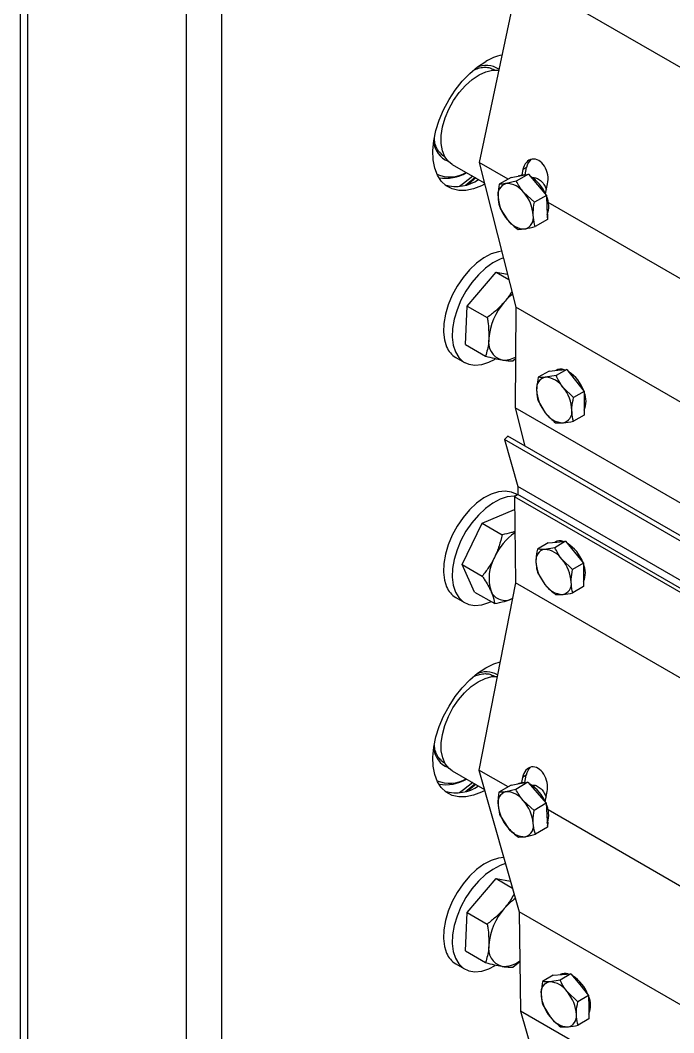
# Model space of a CAD drawing. Header units: millimetres. Extents: x -361 to 14022, y -1822 to 1455.
# Drawn here: x 3968.98 to 3977.17, y 908.58 to 921.28 of the extents above; entities that cross this region are included whole.
import ezdxf

# ---------------------------------------------------------------- set-up
doc = ezdxf.new("R2010")
doc.units = ezdxf.units.MM

msp = doc.modelspace()

# ---------------------------------------------------------------- linework, layer by layer
at = {"color": 7, "linetype": 'Continuous', "lineweight": 25}
for p, q in [((3968.976014, 941.413075), (3968.976014, 859.248655)), ((3969.067544, 941.285511), (3969.067544, 859.121092)), ((3971.056281, 940.137437), (3971.056281, 857.973018)), ((3975.229543, 921.858703), (3974.729054, 919.498311)), ((4037.697955, 885.796456), (3975.229543, 921.858703)), ((3974.922373, 920.658011), (3974.908709, 920.6659)), ((3974.915883, 920.661564), (3974.908709, 920.6659)), ((3974.252133, 919.605734), (3974.28376, 919.583338)), ((3974.28376, 919.583338), (3974.297424, 919.57545)), ((3975.092547, 919.288471), (3974.729054, 919.498311)), ((3974.729054, 919.498311), (3975.19244, 917.682874)), ((3974.391612, 919.474168), (3974.794597, 919.24153)), ((3975.280322, 919.407873), (3975.26677, 919.343959)), ((3975.326072, 919.433739), (3975.280322, 919.407873)), ((3975.306978, 919.343687), (3975.326072, 919.433739)), ((3975.133227, 919.31147), (3974.981719, 919.225811)), ((3975.196746, 919.264522), (3975.069497, 919.234009)), ((3975.133227, 919.31147), (3975.240741, 919.330826)), ((3975.348254, 919.350181), (3975.196746, 919.264522)), ((3975.228014, 919.330876), (3975.221939, 919.327441)), ((3975.240741, 919.330826), (3975.348254, 919.350181)), ((3975.348254, 919.350181), (3975.4615, 919.217621)), ((3975.43242, 919.302847), (3975.416476, 919.293833)), ((3975.423238, 918.999402), (3975.290257, 919.120804)), ((3975.4615, 919.217621), (3975.574746, 919.085061)), ((3975.563079, 919.103824), (3975.589681, 919.229284)), ((3975.574746, 919.085061), (3975.423238, 918.999402)), ((3975.574746, 919.085061), (3975.580478, 918.933146)), ((3977.47274, 917.914415), (3975.596717, 918.99742)), ((3974.993183, 918.921981), (3975.086694, 918.778263)), ((3975.580478, 918.933146), (3975.58621, 918.781231)), ((3975.58621, 918.781231), (3975.434702, 918.695572)), ((3975.219675, 918.656861), (3975.307453, 918.665059)), ((3974.580519, 917.697543), (3974.943965, 918.122074)), ((3974.943965, 918.122074), (3975.103902, 918.029744)), ((3974.943965, 918.122074), (3975.086518, 918.097851)), ((3974.559826, 917.214773), (3974.580519, 917.697543)), ((3974.580519, 917.697543), (3974.831784, 917.552491)), ((3975.19244, 917.682874), (3975.181245, 916.422921)), ((4037.697955, 881.599208), (3975.19244, 917.682874)), ((3974.559826, 917.214773), (3974.811091, 917.069721)), ((3974.437817, 917.053549), (3974.548302, 916.989767)), ((3975.153843, 917.011482), (3975.186711, 917.038133)), ((3975.607542, 916.881355), (3975.472606, 916.805065)), ((3975.694893, 916.825575), (3975.564014, 916.804162)), ((3975.607542, 916.881355), (3975.718685, 916.89161)), ((3975.695492, 916.890243), (3975.69386, 916.889319)), ((3975.829829, 916.901865), (3975.694893, 916.825575)), ((3975.718685, 916.89161), (3975.829829, 916.901865)), ((3975.829829, 916.901865), (3975.939656, 916.764046)), ((3975.939656, 916.764046), (3976.049484, 916.626228)), ((3975.914548, 916.549938), (3975.784985, 916.676598)), ((3976.049484, 916.626228), (3975.914548, 916.549938)), ((3976.049484, 916.626228), (3976.048168, 916.478154)), ((3975.469975, 916.508918), (3975.560067, 916.359941)), ((3976.048168, 916.478154), (3976.046853, 916.33008)), ((4037.697955, 880.332793), (3975.181245, 916.422921)), ((3975.181245, 916.422921), (3975.304079, 915.94175)), ((3976.046853, 916.33008), (3975.911916, 916.253791)), ((3975.68963, 916.233281), (3975.781038, 916.232378)), ((3975.091041, 916.064734), (3975.047014, 916.024944)), ((4037.697955, 879.922532), (3975.091041, 916.064734)), ((4037.697955, 879.857326), (3975.047014, 916.024944)), ((3975.047014, 916.024944), (3975.215331, 915.434585)), ((4037.697955, 879.364134), (3975.215331, 915.434585)), ((3975.215331, 915.434585), (3975.216543, 915.333226)), ((3975.216543, 915.333226), (3975.172353, 915.307016)), ((4037.697955, 879.211755), (3975.172353, 915.307016)), ((3975.172353, 915.307016), (3975.18526, 914.227789)), ((3975.209523, 915.329062), (3975.187756, 915.341628)), ((4037.697955, 879.263475), (3975.216543, 915.333226)), ((3974.767382, 914.974024), (3975.17209, 915.1457)), ((3975.17209, 915.1457), (3975.174298, 915.144426)), ((3974.518564, 914.456633), (3974.767382, 914.974024)), ((3974.767382, 914.974024), (3975.018647, 914.828972)), ((3975.595905, 914.728969), (3975.460975, 914.648939)), ((3975.680196, 914.667673), (3975.550851, 914.646601)), ((3975.595905, 914.728969), (3975.705516, 914.738336)), ((3975.681301, 914.736991), (3975.679876, 914.736145)), ((3975.815126, 914.747704), (3975.680196, 914.667673)), ((3975.705516, 914.738336), (3975.815126, 914.747704)), ((3975.815126, 914.747704), (3975.926487, 914.610773)), ((3975.926487, 914.610773), (3976.037847, 914.473842)), ((3974.518564, 914.456633), (3974.769829, 914.311581)), ((3974.674453, 914.110918), (3974.518564, 914.456633)), ((3975.902916, 914.393811), (3975.771822, 914.519037)), ((3976.037847, 914.473842), (3975.902916, 914.393811)), ((3976.037847, 914.473842), (3976.039597, 914.327544)), ((3975.464474, 914.356343), (3975.5561, 914.207707)), ((3976.039597, 914.327544), (3976.041346, 914.181246)), ((3975.18526, 914.227789), (3974.728014, 911.879073)), ((4037.697955, 878.139979), (3975.18526, 914.227789)), ((3976.041346, 914.181246), (3975.906416, 914.101215)), ((3974.437817, 914.042555), (3974.548302, 913.978773)), ((3974.674453, 914.110918), (3974.925718, 913.965866)), ((3975.687195, 914.082481), (3975.777071, 914.080143)), ((3974.922373, 913.053975), (3974.908709, 913.061863)), ((3974.915883, 913.057528), (3974.908709, 913.061863)), ((3974.252133, 912.001698), (3974.28376, 911.979302)), ((3974.28376, 911.979302), (3974.297424, 911.971414)), ((3974.391612, 911.870132), (3974.797332, 911.635915)), ((3975.093204, 911.668253), (3974.728014, 911.879073)), ((3974.728014, 911.879073), (3975.234603, 910.102034)), ((3975.275563, 911.787631), (3975.262891, 911.722541)), ((3975.321312, 911.814766), (3975.275563, 911.787631)), ((3975.303199, 911.721729), (3975.321312, 911.814766)), ((3975.130482, 911.690363), (3974.97898, 911.600504)), ((3975.190654, 911.637272), (3975.065083, 911.607183)), ((3975.130482, 911.690363), (3975.236319, 911.708747)), ((3975.342156, 911.727131), (3975.190654, 911.637272)), ((3975.222417, 911.70873), (3975.216701, 911.70534)), ((3975.236319, 911.708747), (3975.342156, 911.727131)), ((3975.342156, 911.727131), (3975.456785, 911.595373)), ((3975.427076, 911.684785), (3975.408621, 911.673839)), ((3975.419913, 911.373755), (3975.285549, 911.493808)), ((3975.456785, 911.595373), (3975.571415, 911.463615)), ((3975.560297, 911.482551), (3975.584922, 911.609042)), ((3975.571415, 911.463615), (3975.419913, 911.373755)), ((3975.571415, 911.463615), (3975.580208, 911.313472)), ((3977.474751, 910.293415), (3975.595325, 911.378385)), ((3974.996566, 911.300219), (3975.091461, 911.156756)), ((3975.580208, 911.313472), (3975.589001, 911.16333)), ((3975.589001, 911.16333), (3975.437499, 911.073471)), ((3975.225825, 911.036703), (3975.311928, 911.043382)), ((3974.580519, 910.093507), (3974.943965, 910.518037)), ((3974.943965, 910.518037), (3975.149902, 910.399152)), ((3974.943965, 910.518037), (3975.124769, 910.487315)), ((3974.559826, 909.610737), (3974.580519, 910.093507)), ((3974.580519, 910.093507), (3974.831784, 909.948455)), ((4037.697955, 874.042709), (3975.234603, 910.102034)), ((3975.234603, 910.102034), (3975.249491, 908.85719)), ((3974.559826, 909.610737), (3974.811091, 909.465685)), ((3975.153843, 909.407445), (3975.242055, 909.478972)), ((3974.437817, 909.449513), (3974.548302, 909.385731)), ((3975.660758, 909.306305), (3975.525828, 909.226274)), ((3975.745049, 909.245009), (3975.615704, 909.223936)), ((3975.660758, 909.306305), (3975.770369, 909.315672)), ((3975.746155, 909.314327), (3975.744729, 909.313481)), ((3975.87998, 909.325039), (3975.745049, 909.245009)), ((3975.770369, 909.315672), (3975.87998, 909.325039)), ((3975.87998, 909.325039), (3975.99134, 909.188109)), ((3975.96777, 908.971147), (3975.836675, 909.096373)), ((3975.99134, 909.188109), (3976.1027, 909.051178)), ((3976.1027, 909.051178), (3975.96777, 908.971147)), ((3976.1027, 909.051178), (3976.10445, 908.90488)), ((4037.697955, 872.80646), (3975.249491, 908.85719)), ((3975.249491, 908.85719), (3975.381905, 908.392759)), ((3975.529327, 908.933678), (3975.620953, 908.785042)), ((3976.10445, 908.90488), (3976.106199, 908.758582)), ((3976.106199, 908.758582), (3975.971269, 908.678551)), ((3975.752048, 908.659817), (3975.841924, 908.657479))]:
    msp.add_line(p, q, dxfattribs=at)
at = {"color": 8, "linetype": 'Continuous', "lineweight": 25}
msp.add_line((3971.498223, 937.224913), (3971.498223, 860.779877), dxfattribs=at)
at = {"color": 7, "linetype": 'Continuous', "lineweight": 25, "flags": 128}
for points in [[(3974.798546, 919.226056), (3974.762041, 919.207051), (3974.661739, 919.167038), (3974.564978, 919.14654), (3974.474025, 919.146038), (3974.391013, 919.165542), (3974.317887, 919.204596), (3974.25636, 919.262284), (3974.207876, 919.337254), (3974.17357, 919.42775), (3974.154247, 919.531649), (3974.15036, 919.646517), (3974.161999, 919.769661), (3974.188893, 919.898195), (3974.230409, 920.029105), (3974.285576, 920.159325), (3974.353101, 920.2858), (3974.4314, 920.405568), (3974.518639, 920.51582), (3974.612772, 920.613972), (3974.711593, 920.697725), (3974.812786, 920.765114)], [(3974.391612, 919.474168), (3974.345891, 919.509077), (3974.300932, 919.568938), (3974.270393, 919.645201), (3974.255315, 919.735271), (3974.25621, 919.83608), (3974.27305, 919.944196), (3974.305259, 920.055936), (3974.351742, 920.167496), (3974.410915, 920.275076), (3974.480763, 920.375012), (3974.558908, 920.463903), (3974.642689, 920.53872), (3974.729252, 920.596915), (3974.815649, 920.636508), (3974.89894, 920.656149), (3974.97441, 920.655453)], [(3974.56082, 919.214365), (3974.581892, 919.230897), (3974.67495, 919.310601)], [(3974.687317, 919.303462), (3974.632337, 919.255276), (3974.595869, 919.225453)], [(3975.228014, 919.330876), (3975.271435, 919.344549), (3975.306978, 919.343687)], [(3975.013031, 918.385757), (3974.972716, 918.379306), (3974.882483, 918.350414), (3974.790132, 918.301854), (3974.698469, 918.2351), (3974.61028, 918.152181), (3974.528244, 918.055617), (3974.454853, 917.948341), (3974.392339, 917.833614), (3974.342599, 917.71492), (3974.307145, 917.595866), (3974.287056, 917.480071), (3974.28294, 917.371051), (3974.294924, 917.272121), (3974.322642, 917.186285)], [(3975.034346, 918.302248), (3974.992968, 918.286633), (3974.900617, 918.238072), (3974.808954, 918.171318), (3974.720765, 918.0884), (3974.638729, 917.991835), (3974.565339, 917.884559), (3974.502824, 917.769832), (3974.453084, 917.651138), (3974.417631, 917.532085), (3974.397541, 917.416289), (3974.393425, 917.30727), (3974.405409, 917.208339), (3974.433127, 917.122503)], [(3974.433127, 917.122503), (3974.475739, 917.052369), (3974.531948, 917.00007), (3974.600047, 916.967193), (3974.677968, 916.954738), (3974.763342, 916.963083), (3974.853575, 916.991975), (3974.930108, 917.030895)], [(3975.187756, 915.341628), (3975.13601, 915.364202), (3975.05809, 915.376657), (3974.972716, 915.368312), (3974.882483, 915.33942), (3974.790132, 915.29086), (3974.698469, 915.224106), (3974.61028, 915.141187), (3974.528244, 915.044623), (3974.454853, 914.937347), (3974.392339, 914.822619), (3974.342599, 914.703926), (3974.307145, 914.584872), (3974.287056, 914.469077), (3974.28294, 914.360057), (3974.294924, 914.261126), (3974.322642, 914.17529)], [(3975.181263, 915.312301), (3975.168575, 915.312875), (3975.083201, 915.30453), (3974.992968, 915.275638), (3974.900617, 915.227078), (3974.808954, 915.160324), (3974.720765, 915.077405), (3974.638729, 914.980841), (3974.565339, 914.873565), (3974.502824, 914.758837), (3974.453084, 914.640144), (3974.417631, 914.52109), (3974.397541, 914.405295), (3974.393425, 914.296275), (3974.405409, 914.197345), (3974.433127, 914.111509)], [(3974.433127, 914.111509), (3974.475739, 914.041375), (3974.531948, 913.989076), (3974.600047, 913.956199), (3974.677968, 913.943744), (3974.763342, 913.952089), (3974.853575, 913.98098), (3974.879333, 913.992644)], [(3974.800918, 911.623335), (3974.762041, 911.603015), (3974.661739, 911.563002), (3974.564978, 911.542504), (3974.474025, 911.542001), (3974.391013, 911.561505), (3974.317887, 911.600559), (3974.25636, 911.658248), (3974.207876, 911.733218), (3974.17357, 911.823714), (3974.154247, 911.927613), (3974.15036, 912.042481), (3974.161999, 912.165625), (3974.188893, 912.294158), (3974.230409, 912.425069), (3974.285576, 912.555288), (3974.353101, 912.681764), (3974.4314, 912.801531), (3974.518639, 912.911784), (3974.612772, 913.009936), (3974.711593, 913.093688), (3974.812786, 913.161077)], [(3974.812786, 913.161077), (3974.913979, 913.210523), (3974.992195, 913.23608)], [(3974.391612, 911.870132), (3974.352722, 911.898576), (3974.30599, 911.956141), (3974.273506, 912.030408), (3974.256377, 912.118847), (3974.255186, 912.218447), (3974.269973, 912.325817), (3974.300235, 912.4373), (3974.344942, 912.549099), (3974.40257, 912.657408), (3974.471158, 912.758538), (3974.54837, 912.849045), (3974.631576, 912.925847), (3974.717943, 912.986328), (3974.80453, 913.02843), (3974.888388, 913.050718), (3974.956632, 913.053404)], [(3974.56082, 911.610329), (3974.581892, 911.626861), (3974.67495, 911.706564)], [(3974.687317, 911.699425), (3974.632337, 911.651239), (3974.595869, 911.621417)], [(3975.222417, 911.70873), (3975.266885, 911.72301), (3975.303199, 911.721729)], [(3975.040312, 910.783578), (3974.972716, 910.77527), (3974.882483, 910.746378), (3974.790132, 910.697818), (3974.698469, 910.631064), (3974.61028, 910.548145), (3974.528244, 910.451581), (3974.454853, 910.344305), (3974.392339, 910.229577), (3974.342599, 910.110883), (3974.307145, 909.99183), (3974.287056, 909.876035), (3974.28294, 909.767015), (3974.294924, 909.668084), (3974.322642, 909.582248)], [(3975.062282, 910.706509), (3974.992968, 910.682596), (3974.900617, 910.634036), (3974.808954, 910.567282), (3974.720765, 910.484363), (3974.638729, 910.387799), (3974.565339, 910.280523), (3974.502824, 910.165795), (3974.453084, 910.047102), (3974.417631, 909.928048), (3974.397541, 909.812253), (3974.393425, 909.703233), (3974.405409, 909.604303), (3974.433127, 909.518466)], [(3974.433127, 909.518466), (3974.475739, 909.448333), (3974.531948, 909.396033), (3974.600047, 909.363157), (3974.677968, 909.350702), (3974.763342, 909.359047), (3974.853575, 909.387938), (3974.930108, 909.426859)]]:
    msp.add_lwpolyline(points, dxfattribs=at)
at = {"color": 8, "linetype": 'Continuous', "lineweight": 25, "flags": 128}
for points in [[(3974.649577, 919.325248), (3974.536445, 919.23442), (3974.485016, 919.198586)], [(3974.649577, 911.721212), (3974.536445, 911.630383), (3974.485016, 911.594549)]]:
    msp.add_lwpolyline(points, dxfattribs=at)
at = {"color": 7, "linetype": 'Continuous', "lineweight": 25}
for centre, radius, start, end in [((3975.154321, 920.199443), 0.660779, 102.2015873, 121.1223229), ((3974.362893, 919.736815), 0.419341, 247.4288627, 299.4589949), ((3974.313139, 919.80162), 0.502234, 259.8241435, 300.8894286), ((3974.440546, 919.70015), 0.50281, 254.0016935, 304.3696981), ((3975.113348, 919.092071), 0.148557, 107.1682905, 191.3879794), ((3975.074805, 918.972507), 0.261556, 34.5400061, 91.1628643), ((3975.143177, 918.928158), 0.455454, 21.2794767, 59.7350548), ((3974.922055, 918.79969), 0.488556, 4.3009171, 41.0921177), ((3975.454896, 919.099377), 0.488556, 184.3009171, 221.0921177), ((3975.298562, 918.946837), 0.30459, 339.5606698, 24.7612011), ((3975.302145, 918.92656), 0.261556, 214.5400061, 271.1628643), ((3975.263603, 918.806996), 0.148557, 287.1682905, 11.3879794), ((3975.566542, 917.305518), 0.68294, 127.5293616, 139.7780187), ((3975.636171, 917.228784), 0.785774, 138.78431, 175.3214079), ((3975.080281, 917.244984), 0.232257, 168.0999711, 253.4301053), ((3974.579793, 917.293078), 0.278445, 202.5527925, 239.3434217), ((3975.047597, 917.301762), 0.281398, 263.1520957, 299.6679236), ((3975.7552, 916.778669), 0.126545, 71.510323, 118.153237), ((3975.599529, 916.478655), 0.46942, 19.5554709, 57.5471594), ((3975.589994, 916.666606), 0.139989, 100.6953232, 188.5331771), ((3975.54833, 916.521824), 0.282774, 33.1850043, 86.8203722), ((3975.92792, 916.663101), 0.476678, 182.0759805, 219.4930678), ((3975.417132, 916.373439), 0.476678, 2.0759805, 39.4930678), ((3975.78805, 916.505587), 0.283127, 336.3520258, 22.6298248), ((3975.796722, 916.514716), 0.282774, 213.1850043, 266.8203722), ((3975.755058, 916.369934), 0.139989, 280.6953232, 8.5331771), ((3975.610859, 914.239834), 0.752835, 125.1207271, 155.4986022), ((3975.741455, 914.628604), 0.12396, 69.9370339, 119.0296317), ((3975.5803, 914.314877), 0.481209, 20.2238943, 58.0161973), ((3975.397602, 914.282973), 0.543123, 150.3025872, 197.4069253), ((3975.574903, 914.514733), 0.134043, 100.3370645, 190.2264623), ((3975.531888, 914.358584), 0.288641, 33.7722361, 86.2331404), ((3975.925896, 914.519588), 0.483755, 183.3955817, 220.1438852), ((3975.402026, 914.207155), 0.483755, 3.3955817, 40.1438852), ((3975.78323, 914.350522), 0.279172, 337.2142046, 24.156204), ((3974.579793, 914.282084), 0.278445, 202.5527925, 239.3434217), ((3975.796033, 914.36816), 0.288641, 213.7722361, 266.2331404), ((3975.753018, 914.21201), 0.134043, 280.3370645, 10.2264623), ((3975.057075, 914.202144), 0.195582, 204.6750071, 297.1734331), ((3974.362893, 912.132779), 0.419341, 247.4288652, 299.4589947), ((3974.313139, 912.197584), 0.502234, 259.8241422, 300.8894287), ((3974.440546, 912.096114), 0.50281, 254.0016934, 304.3696981), ((3975.132603, 911.295656), 0.467092, 21.8944344, 60.1520331), ((3975.106771, 911.470973), 0.142446, 107.0172725, 193.1127913), ((3975.067523, 911.340882), 0.266312, 35.0462316, 90.5249314), ((3974.914543, 911.163404), 0.496802, 5.602765, 41.6870472), ((3975.462467, 911.48716), 0.496802, 185.602765, 221.6870472), ((3975.301546, 911.322467), 0.30138, 340.4672708, 26.2360128), ((3975.309488, 911.309682), 0.266312, 215.0462316, 270.5249314), ((3975.270239, 911.179591), 0.142446, 287.0172725, 13.1127913), ((3975.538214, 909.730561), 0.642544, 123.1239142, 140.1267044), ((3975.636171, 909.624748), 0.785774, 138.78431, 175.3214079), ((3975.080281, 909.640948), 0.232257, 168.0999711, 253.4301053), ((3974.579793, 909.689041), 0.278445, 202.5527925, 239.3434217), ((3975.03955, 909.748121), 0.33077, 265.5775775, 307.730515), ((3975.806308, 909.20594), 0.12396, 69.9370339, 119.0296317), ((3975.639756, 909.092069), 0.134043, 100.3370645, 190.2264623), ((3975.596741, 908.935919), 0.288641, 33.7722361, 86.2331404), ((3975.645153, 908.892213), 0.481209, 20.2238943, 58.0161973), ((3975.466879, 908.784491), 0.483755, 3.3955817, 40.1438852), ((3975.990749, 909.096924), 0.483755, 183.3955817, 220.1438852), ((3975.848083, 908.927857), 0.279172, 337.2142046, 24.156204), ((3975.860887, 908.945496), 0.288641, 213.7722361, 266.2331404), ((3975.817871, 908.789346), 0.134043, 280.3370645, 10.2264623)]:
    msp.add_arc(centre, radius, start, end, dxfattribs=at)
at = {"color": 8, "linetype": 'Continuous', "lineweight": 25}
for centre, radius, start, end in [((3974.820637, 920.430216), 0.284407, 56.6423589, 115.887658), ((3974.441006, 919.777698), 0.281623, 184.2052664, 249.0730523), ((3974.82156, 912.816067), 0.29393, 61.7198101, 115.1889755), ((3974.441006, 912.173662), 0.281623, 184.2052563, 249.0730638)]:
    msp.add_arc(centre, radius, start, end, dxfattribs=at)
at = {"color": 7, "linetype": 'Continuous', "lineweight": 25}
for centre, major_axis, ratio, start_param, end_param in [((3975.435001, 919.318578), (-0.045582, 0.219415), 0.701630723, 4.153173117, 7.294765771), ((3975.480752, 919.344445), (-0.045582, 0.219415), 0.701630723, 0.384759567, 1.011580464), ((3975.431811, 918.959519), (-0.143133, 0.16959), 0.418043607, 3.345879447, 3.747933613), ((3975.430243, 911.698337), (-0.051828, 0.217876), 0.692818262, 4.132742217, 7.274334871), ((3975.475991, 911.725471), (-0.051828, 0.217876), 0.692818262, 0.380580076, 0.991149564), ((3975.434485, 911.343583), (-0.146068, 0.166997), 0.401133331, 3.265743668, 3.747277056)]:
    msp.add_ellipse(centre, major_axis=major_axis, ratio=ratio, start_param=start_param, end_param=end_param, dxfattribs=at)
for points, knots in [([(3974.671112, 920.660645), (3974.693255, 920.669218), (3974.740092, 920.687354), (3974.805493, 920.694167), (3974.865932, 920.687708), (3974.898641, 920.670306), (3974.914789, 920.661715)], [0, 0, 0, 0, 0.230485827, 0.487521914, 0.746992659, 1, 1, 1, 1]), ([(3974.257097, 919.605145), (3974.250151, 919.610347), (3974.22718, 919.62755), (3974.199537, 919.674693), (3974.176434, 919.734145), (3974.171726, 919.779612), (3974.169936, 919.796897)], [0, 0, 0, 0, 0.1447999709, 0.4788872564, 0.8018984043, 1, 1, 1, 1]), ([(3975.069497, 919.234009), (3975.066968, 919.233561), (3975.030943, 919.227184), (3975.005436, 919.226472), (3974.981719, 919.225811)], [0, 0, 0, 0, 0.070200577, 1, 1, 1, 1]), ([(3975.290257, 919.120804), (3975.287592, 919.123958), (3975.249631, 919.16888), (3975.222227, 919.218441), (3975.196746, 919.264522)], [0, 0, 0, 0, 0.070200577, 1, 1, 1, 1]), ([(3975.399808, 919.306265), (3975.402555, 919.307029), (3975.422496, 919.312574), (3975.463872, 919.299063), (3975.512901, 919.264395), (3975.550974, 919.213526), (3975.566666, 919.173319), (3975.57389, 919.15481)], [0, 0, 0, 0, 0.041608723, 0.302051646, 0.54948739, 0.792609073, 1, 1, 1, 1]), ([(3974.981719, 919.225811), (3974.9751, 919.18276), (3974.966484, 919.126714), (3974.967484, 919.074779), (3974.967716, 919.062738)], [0, 0, 0, 0, 0.7681507276, 1, 1, 1, 1]), ([(3974.967716, 919.062738), (3974.971734, 919.023564), (3974.976826, 918.973913), (3974.990333, 918.931029), (3974.993183, 918.921981)], [0, 0, 0, 0, 0.788999238, 1, 1, 1, 1]), ([(3975.409235, 918.836329), (3975.409003, 918.84837), (3975.408003, 918.900305), (3975.416619, 918.95635), (3975.423238, 918.999402)], [0, 0, 0, 0, 0.231849273, 1, 1, 1, 1]), ([(3975.086694, 918.778263), (3975.089398, 918.775132), (3975.127921, 918.730527), (3975.175467, 918.692354), (3975.219675, 918.656861)], [0, 0, 0, 0, 0.070200577, 1, 1, 1, 1]), ([(3975.434702, 918.695572), (3975.431852, 918.70462), (3975.418345, 918.747504), (3975.413253, 918.797155), (3975.409235, 918.836329)], [0, 0, 0, 0, 0.211000762, 1, 1, 1, 1]), ([(3975.307453, 918.665059), (3975.310022, 918.665529), (3975.346609, 918.672223), (3975.392258, 918.684322), (3975.434702, 918.695572)], [0, 0, 0, 0, 0.070200577, 1, 1, 1, 1]), ([(3975.141619, 917.881979), (3975.13753, 917.874557), (3975.111433, 917.827185), (3975.075439, 917.783428), (3975.045085, 917.746527)], [0, 0, 0, 0, 0.156682501, 1, 1, 1, 1]), ([(3975.045085, 917.746527), (3975.04074, 917.741517), (3975.007835, 917.70358), (3974.939436, 917.635722), (3974.867886, 917.580404), (3974.831784, 917.552491)], [0, 0, 0, 0, 0.070085768, 0.530782234, 1, 1, 1, 1]), ([(3974.831784, 917.552491), (3974.834674, 917.535633), (3974.849988, 917.446291), (3974.851659, 917.361593), (3974.853015, 917.292877)], [0, 0, 0, 0, 0.188696452, 1, 1, 1, 1]), ([(3974.853015, 917.292877), (3974.851967, 917.275542), (3974.847078, 917.19468), (3974.826924, 917.1247), (3974.811091, 917.069721)], [0, 0, 0, 0, 0.214377504, 1, 1, 1, 1]), ([(3974.811091, 917.069721), (3974.847749, 917.059897), (3974.921738, 917.040068), (3974.98309, 917.028306), (3975.014045, 917.022372)], [0, 0, 0, 0, 0.495457963, 1, 1, 1, 1]), ([(3975.014045, 917.022372), (3975.018069, 917.021703), (3975.048546, 917.016641), (3975.09965, 917.010767), (3975.135669, 917.011242), (3975.153843, 917.011482)], [0, 0, 0, 0, 0.070085768, 0.530782234, 1, 1, 1, 1]), ([(3975.784985, 916.676598), (3975.782401, 916.679877), (3975.745594, 916.726575), (3975.719321, 916.777876), (3975.694893, 916.825575)], [0, 0, 0, 0, 0.070200577, 1, 1, 1, 1]), ([(3975.472606, 916.805065), (3975.464202, 916.762987), (3975.453261, 916.708208), (3975.451876, 916.657573), (3975.451555, 916.645834)], [0, 0, 0, 0, 0.768150727, 1, 1, 1, 1]), ([(3975.564014, 916.804162), (3975.561399, 916.80393), (3975.524148, 916.800626), (3975.49744, 916.802926), (3975.472606, 916.805065)], [0, 0, 0, 0, 0.070200577, 1, 1, 1, 1]), ([(3975.451555, 916.645834), (3975.45369, 916.607685), (3975.456396, 916.559335), (3975.467609, 916.517703), (3975.469975, 916.508918)], [0, 0, 0, 0, 0.788999238, 1, 1, 1, 1]), ([(3975.893497, 916.390706), (3975.893818, 916.402446), (3975.895203, 916.453081), (3975.906143, 916.507859), (3975.914548, 916.549938)], [0, 0, 0, 0, 0.2318492728, 1, 1, 1, 1]), ([(3975.560067, 916.359941), (3975.56269, 916.356686), (3975.600059, 916.310305), (3975.646473, 916.270392), (3975.68963, 916.233281)], [0, 0, 0, 0, 0.070200577, 1, 1, 1, 1]), ([(3975.911916, 916.253791), (3975.909551, 916.262575), (3975.898338, 916.304208), (3975.895632, 916.352558), (3975.893497, 916.390706)], [0, 0, 0, 0, 0.211000762, 1, 1, 1, 1]), ([(3975.781038, 916.232378), (3975.783692, 916.232632), (3975.821505, 916.236254), (3975.868355, 916.245341), (3975.911916, 916.253791)], [0, 0, 0, 0, 0.070200577, 1, 1, 1, 1]), ([(3975.018647, 914.828972), (3975.007268, 914.781863), (3974.984302, 914.686783), (3974.945429, 914.59723), (3974.925816, 914.552046)], [0, 0, 0, 0, 0.495457963, 1, 1, 1, 1]), ([(3975.177575, 914.870426), (3975.163422, 914.86548), (3975.114628, 914.848429), (3975.058497, 914.83705), (3975.018647, 914.828972)], [0, 0, 0, 0, 0.290055821, 1, 1, 1, 1]), ([(3975.771822, 914.519037), (3975.769202, 914.522295), (3975.731877, 914.568701), (3975.705097, 914.619987), (3975.680196, 914.667673)], [0, 0, 0, 0, 0.070200577, 1, 1, 1, 1]), ([(3974.925816, 914.552046), (3974.922829, 914.545937), (3974.900212, 914.499665), (3974.85121, 914.416093), (3974.797121, 914.34663), (3974.769829, 914.311581)], [0, 0, 0, 0, 0.070085768, 0.530782234, 1, 1, 1, 1]), ([(3975.460975, 914.648939), (3975.453347, 914.607086), (3975.443418, 914.552602), (3975.44307, 914.502542), (3975.44299, 914.490936)], [0, 0, 0, 0, 0.768150727, 1, 1, 1, 1]), ([(3975.550851, 914.646601), (3975.548272, 914.64639), (3975.511539, 914.643394), (3975.485337, 914.646267), (3975.460975, 914.648939)], [0, 0, 0, 0, 0.070200577, 1, 1, 1, 1]), ([(3975.44299, 914.490936), (3975.445944, 914.45333), (3975.449687, 914.405669), (3975.461898, 914.364937), (3975.464474, 914.356343)], [0, 0, 0, 0, 0.788999238, 1, 1, 1, 1]), ([(3974.769829, 914.311581), (3974.77814, 914.298931), (3974.822188, 914.231891), (3974.853747, 914.17039), (3974.879351, 914.120494)], [0, 0, 0, 0, 0.188696452, 1, 1, 1, 1]), ([(3975.884932, 914.235808), (3975.885012, 914.247414), (3975.88536, 914.297475), (3975.895289, 914.351959), (3975.902916, 914.393811)], [0, 0, 0, 0, 0.231849273, 1, 1, 1, 1]), ([(3975.5561, 914.207707), (3975.558759, 914.204472), (3975.596645, 914.158399), (3975.643567, 914.119059), (3975.687195, 914.082481)], [0, 0, 0, 0, 0.070200577, 1, 1, 1, 1]), ([(3975.906416, 914.101215), (3975.903839, 914.109809), (3975.891629, 914.150541), (3975.887885, 914.198203), (3975.884932, 914.235808)], [0, 0, 0, 0, 0.211000762, 1, 1, 1, 1]), ([(3974.879351, 914.120494), (3974.884707, 914.108129), (3974.909688, 914.050451), (3974.918665, 914.003081), (3974.925718, 913.965866)], [0, 0, 0, 0, 0.214377504, 1, 1, 1, 1]), ([(3974.925718, 913.965866), (3974.96747, 913.974664), (3975.046761, 913.991371), (3975.114485, 914.016864), (3975.146547, 914.028934)], [0, 0, 0, 0, 0.526571342, 1, 1, 1, 1]), ([(3975.777071, 914.080143), (3975.779689, 914.080377), (3975.816984, 914.083706), (3975.863326, 914.092779), (3975.906416, 914.101215)], [0, 0, 0, 0, 0.070200577, 1, 1, 1, 1]), ([(3974.671112, 913.056608), (3974.693255, 913.065182), (3974.740092, 913.083317), (3974.805493, 913.09013), (3974.865932, 913.083672), (3974.898641, 913.06627), (3974.914789, 913.057679)], [0, 0, 0, 0, 0.230485827, 0.487521914, 0.746992659, 1, 1, 1, 1]), ([(3974.257097, 912.001109), (3974.250151, 912.006311), (3974.22718, 912.023514), (3974.199537, 912.070657), (3974.176434, 912.130109), (3974.171726, 912.175576), (3974.169936, 912.19286)], [0, 0, 0, 0, 0.144799971, 0.478887256, 0.801898404, 1, 1, 1, 1]), ([(3975.285549, 911.493808), (3975.282851, 911.496943), (3975.244423, 911.541603), (3975.21656, 911.591177), (3975.190654, 911.637272)], [0, 0, 0, 0, 0.0702005767, 1, 1, 1, 1]), ([(3975.385631, 911.685154), (3975.391908, 911.68709), (3975.41503, 911.694222), (3975.460038, 911.680968), (3975.509276, 911.64578), (3975.547585, 911.595418), (3975.563678, 911.555698), (3975.571013, 911.537594)], [0, 0, 0, 0, 0.092273265, 0.339918835, 0.575196358, 0.806371799, 1, 1, 1, 1]), ([(3974.97898, 911.600504), (3974.973138, 911.557678), (3974.965531, 911.501925), (3974.967567, 911.450564), (3974.968039, 911.438656)], [0, 0, 0, 0, 0.768150728, 1, 1, 1, 1]), ([(3975.065083, 911.607183), (3975.062593, 911.606758), (3975.027134, 911.600717), (3975.002182, 911.600607), (3974.97898, 911.600504)], [0, 0, 0, 0, 0.070200577, 1, 1, 1, 1]), ([(3974.968039, 911.438656), (3974.972874, 911.400024), (3974.979002, 911.351061), (3974.993506, 911.309078), (3974.996566, 911.300219)], [0, 0, 0, 0, 0.7889992377, 1, 1, 1, 1]), ([(3975.408971, 911.211908), (3975.408499, 911.223816), (3975.406464, 911.275177), (3975.41407, 911.330929), (3975.419913, 911.373755)], [0, 0, 0, 0, 0.2318492728, 1, 1, 1, 1]), ([(3975.091461, 911.156756), (3975.094199, 911.153644), (3975.133188, 911.109318), (3975.181192, 911.071689), (3975.225825, 911.036703)], [0, 0, 0, 0, 0.0702005767, 1, 1, 1, 1]), ([(3975.437499, 911.073471), (3975.434439, 911.082329), (3975.419935, 911.124312), (3975.413807, 911.173276), (3975.408971, 911.211908)], [0, 0, 0, 0, 0.211000762, 1, 1, 1, 1]), ([(3975.311928, 911.043382), (3975.314456, 911.043829), (3975.350477, 911.050204), (3975.395571, 911.06226), (3975.437499, 911.073471)], [0, 0, 0, 0, 0.070200577, 1, 1, 1, 1]), ([(3975.170075, 910.32839), (3975.15706, 910.303948), (3975.122653, 910.239331), (3975.074822, 910.179617), (3975.045085, 910.14249)], [0, 0, 0, 0, 0.378266557, 1, 1, 1, 1]), ([(3975.045085, 910.14249), (3975.04074, 910.137481), (3975.007835, 910.099544), (3974.939436, 910.031686), (3974.867886, 909.976368), (3974.831784, 909.948455)], [0, 0, 0, 0, 0.070085768, 0.530782234, 1, 1, 1, 1]), ([(3974.831784, 909.948455), (3974.834674, 909.931597), (3974.849988, 909.842255), (3974.851659, 909.757557), (3974.853015, 909.68884)], [0, 0, 0, 0, 0.1886964523, 1, 1, 1, 1]), ([(3974.853015, 909.68884), (3974.851967, 909.671505), (3974.847078, 909.590644), (3974.826924, 909.520663), (3974.811091, 909.465685)], [0, 0, 0, 0, 0.214377504, 1, 1, 1, 1]), ([(3974.811091, 909.465685), (3974.847749, 909.455861), (3974.921738, 909.436032), (3974.98309, 909.42427), (3975.014045, 909.418336)], [0, 0, 0, 0, 0.495457963, 1, 1, 1, 1]), ([(3975.014045, 909.418336), (3975.018069, 909.417667), (3975.048546, 909.412605), (3975.09965, 909.406731), (3975.135669, 909.407206), (3975.153843, 909.407445)], [0, 0, 0, 0, 0.070085768, 0.530782234, 1, 1, 1, 1]), ([(3975.525828, 909.226274), (3975.5182, 909.184422), (3975.508271, 909.129938), (3975.507924, 909.079878), (3975.507843, 909.068271)], [0, 0, 0, 0, 0.7681507272, 1, 1, 1, 1]), ([(3975.615704, 909.223936), (3975.613125, 909.223726), (3975.576392, 909.220729), (3975.55019, 909.223603), (3975.525828, 909.226274)], [0, 0, 0, 0, 0.070200577, 1, 1, 1, 1]), ([(3975.836675, 909.096373), (3975.834055, 909.09963), (3975.79673, 909.146037), (3975.76995, 909.197323), (3975.745049, 909.245009)], [0, 0, 0, 0, 0.070200577, 1, 1, 1, 1]), ([(3975.507843, 909.068271), (3975.510797, 909.030666), (3975.51454, 908.983004), (3975.526751, 908.942273), (3975.529327, 908.933678)], [0, 0, 0, 0, 0.788999238, 1, 1, 1, 1]), ([(3975.949785, 908.813144), (3975.949865, 908.82475), (3975.950213, 908.87481), (3975.960142, 908.929295), (3975.96777, 908.971147)], [0, 0, 0, 0, 0.231849273, 1, 1, 1, 1]), ([(3975.620953, 908.785042), (3975.623613, 908.781808), (3975.661498, 908.735735), (3975.70842, 908.696395), (3975.752048, 908.659817)], [0, 0, 0, 0, 0.0702005767, 1, 1, 1, 1]), ([(3975.971269, 908.678551), (3975.968692, 908.687145), (3975.956482, 908.727877), (3975.952738, 908.775539), (3975.949785, 908.813144)], [0, 0, 0, 0, 0.211000762, 1, 1, 1, 1]), ([(3975.841924, 908.657479), (3975.844542, 908.657712), (3975.881837, 908.661042), (3975.92818, 908.670115), (3975.971269, 908.678551)], [0, 0, 0, 0, 0.070200577, 1, 1, 1, 1])]:
    msp.add_open_spline(points, degree=3, knots=knots, dxfattribs=at)

doc.saveas('drawing.dxf')
